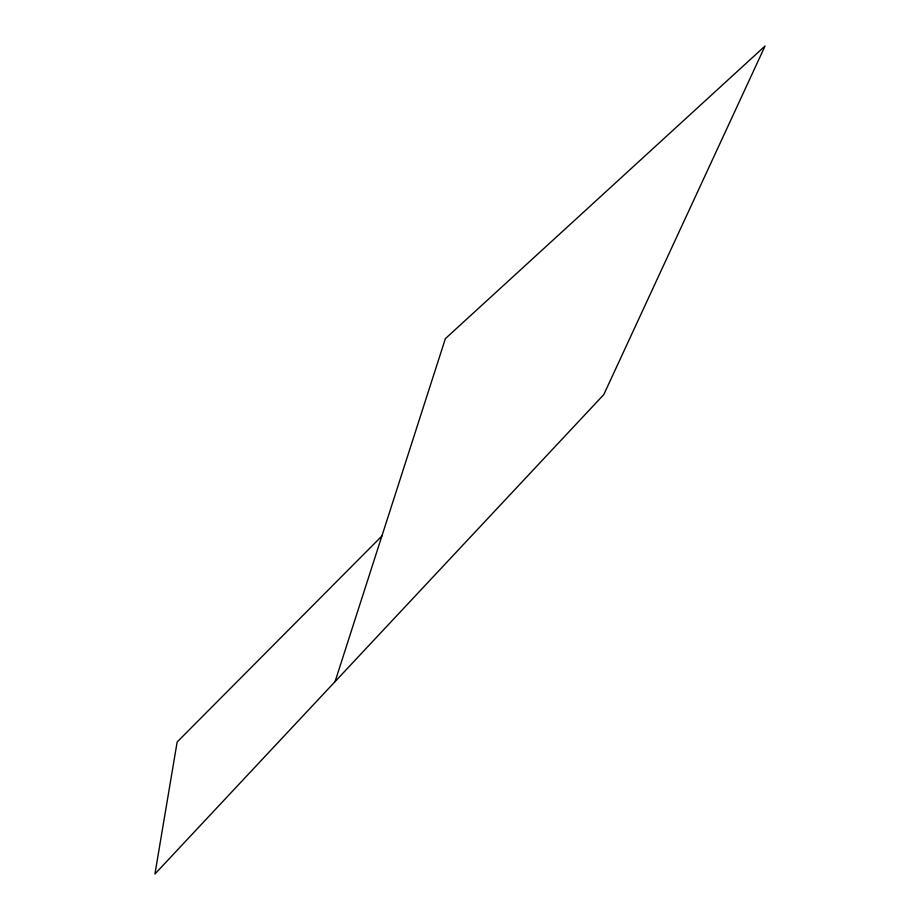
<?xml version="1.0" encoding="UTF-8"?>
<svg xmlns="http://www.w3.org/2000/svg" width="920" height="920" viewBox="0 0 920 920"><rect width="100%" height="100%" fill="white"/><g stroke="black" fill="none" stroke-linecap="round" stroke-linejoin="round"><path stroke-width="1.38" d="M335.075 681.594L445.372 338.652L765.072 46L603.784 394.611L154.928 874L177.146 741.991L381.892 536.026"/></g></svg>
